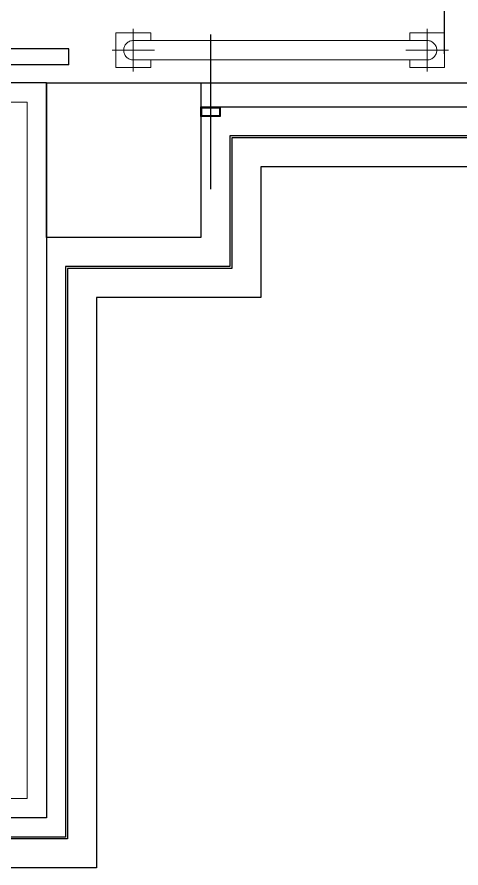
# Model space of a CAD drawing. Header units: millimetres. Extents: x 8456 to 190005487, y 619 to 455456909.
# Drawn here: x 211594 to 211947, y 156135 to 156812 of the extents above; entities that cross this region are included whole.
import ezdxf

# ---------------------------------------------------------------- set-up
doc = ezdxf.new("R2010")
doc.units = ezdxf.units.MM
doc.header["$LTSCALE"] = 400
doc.header["$MEASUREMENT"] = 0
for name, pattern in [('CEN', [62, 60, -1, 0, -1]), ('DASHED2', [0.375, 0.25, -0.125]), ('HID', [2, 1.1, -0.9]), ('XR-평면도$0$CEN', [62, 60, -1, 0, -1]), ('XR-평면도$0$HID', [2, 1.1, -0.9])]:
    doc.linetypes.add(name, pattern=pattern)
doc.layers.get('0').update_dxf_attribs({"linetype": 'CONTINUOUS'})
for name, color, linetype in [('A-FUR2', 4, 'DASHED2'), ('CEN', 1, 'CEN'), ('COL', 2, 'CONTINUOUS'), ('석고보드', 4, 'CONTINUOUS'), ('저온단열', 160, 'CONTINUOUS'), ('충돌방지대', 6, 'CONTINUOUS'), ('판넬', 4, 'CONTINUOUS')]:
    doc.layers.add(name, color=color, linetype=linetype)
for name, color, linetype, lineweight in [('XR-평면도$0$A-CNTL', 1, 'XR-평면도$0$CEN', 15), ('XR-평면도$0$A-DWXM-DOOR', 4, 'CONTINUOUS', 25), ('XR-평면도$0$A-FFXM-FURN1', 8, 'XR-평면도$0$HID', 18), ('XR-평면도$0$A-WAXM-BLOC', 3, 'CONTINUOUS', 25)]:
    doc.layers.add(name, color=color, linetype=linetype, lineweight=lineweight)

# ---------------------------------------------------------------- blocks, each defined once
blk = doc.blocks.new('A$C2DB436D3')
at = {"layer": 'A-FUR2', "color": 8, "linetype": 'HID'}
for p, q in [((29078.74, 18632.55, 2515.73), (29078.74, 19358.55, 2515.73)), ((29628.74, 18632.55, 2515.73), (29078.74, 18632.55, 2515.73))]:
    blk.add_line(p, q, dxfattribs=at)
at = {"layer": 'CEN', "color": 8}
blk.add_line((28812.54, 18654.55, 2515.73), (28812.54, 18478.55, 2515.73), dxfattribs=at)
at = {"layer": 'COL', "color": 8}
for p, q in [((28625.54, 18599.55, 2515.73), (28801.54, 18599.55, 2515.73)), ((28625.54, 18423.55, 2515.73), (28625.54, 18599.55, 2515.73)), ((28801.54, 18599.55, 2515.73), (28801.54, 18423.55, 2515.73)), ((28801.54, 18423.55, 2515.73), (28625.54, 18423.55, 2515.73))]:
    blk.add_line(p, q, dxfattribs=at)
at = {"layer": 'XR-평면도$0$A-CNTL', "color": 8}
for p, q in [((27635.54, 18577.55, 2515.73), (28603.54, 18577.55, 2515.73)), ((28603.54, 18577.55, 2515.73), (28603.54, 17785.55, 2515.73)), ((27635.54, 17785.55, 2515.73), (28603.54, 17785.55, 2515.73))]:
    blk.add_line(p, q, dxfattribs=at)
at = {"layer": 'XR-평면도$0$A-DWXM-DOOR', "color": 8}
for p, q in [((28651.29, 18638.02, 2515.73), (28475.24, 18638.02, 2515.73)), ((28651.29, 18619.9, 2515.73), (28651.29, 18638.02, 2515.73)), ((28651.29, 18619.9, 2515.73), (28475.61, 18619.9, 2515.73))]:
    blk.add_line(p, q, dxfattribs=at)
at = {"layer": 'XR-평면도$0$A-FFXM-FURN1', "color": 8}
for p, q in [((28704.74, 18656.31, 2515.73), (28744.34, 18656.31, 2515.73)), ((28704.74, 18616.71, 2515.73), (28704.74, 18656.31, 2515.73)), ((28724.54, 18612.31, 2515.73), (28724.54, 18660.71, 2515.73)), ((28744.34, 18647.51, 2515.73), (28744.34, 18656.31, 2515.73)), ((29078.74, 18656.31, 2515.73), (29039.14, 18656.31, 2515.73)), ((29039.14, 18647.51, 2515.73), (29039.14, 18656.31, 2515.73)), ((29058.94, 18612.31, 2515.73), (29058.94, 18660.71, 2515.73)), ((29078.74, 18616.71, 2515.73), (29078.74, 18656.31, 2515.73)), ((29058.94, 18647.51, 2515.73), (28724.54, 18647.51, 2515.73)), ((28748.74, 18636.51, 2515.73), (28700.34, 18636.51, 2515.73)), ((29034.74, 18636.51, 2515.73), (29083.14, 18636.51, 2515.73)), ((29058.94, 18625.51, 2515.73), (28724.54, 18625.51, 2515.73)), ((28744.34, 18616.71, 2515.73), (28744.34, 18625.51, 2515.73)), ((29039.14, 18616.71, 2515.73), (29039.14, 18625.51, 2515.73)), ((28704.74, 18616.71, 2515.73), (28744.34, 18616.71, 2515.73)), ((29078.74, 18616.71, 2515.73), (29039.14, 18616.71, 2515.73))]:
    blk.add_line(p, q, dxfattribs=at)
for centre, start, end in [((28724.54, 18636.51, 2515.73), 90, 270), ((29058.94, 18636.51, 2515.73), 270, 90)]:
    blk.add_arc(centre, 11, start, end, dxfattribs=at)
at = {"layer": 'XR-평면도$0$A-WAXM-BLOC', "color": 8}
for p, q in [((28625.54, 18599.55, 2515.73), (28454.23, 18599.55, 2515.73)), ((28625.54, 18599.55, 2515.73), (28625.54, 17763.55, 2515.73)), ((28625.54, 17763.55, 2515.73), (28458.34, 17763.55, 2515.73))]:
    blk.add_line(p, q, dxfattribs=at)
at = {"layer": '석고보드', "color": 8}
for p, q in [((31010.34, 18536.85, 2515.73), (28836.74, 18536.85, 2515.73)), ((28836.74, 18536.85, 2515.73), (28836.74, 18388.35, 2515.73)), ((28836.74, 18388.35, 2515.73), (28649.74, 18388.35, 2515.73)), ((28649.74, 18388.35, 2515.73), (28649.74, 17739.35, 2515.73)), ((28649.74, 17739.35, 2515.73), (28458.34, 17739.35, 2515.73))]:
    blk.add_line(p, q, dxfattribs=at)
at = {"layer": '저온단열', "color": 8}
for p, q in [((31012.54, 18539.05, 2515.73), (28834.54, 18539.05, 2515.73)), ((28834.54, 18539.05, 2515.73), (28834.54, 18390.55, 2515.73)), ((28834.54, 18390.55, 2515.73), (28647.54, 18390.55, 2515.73)), ((28647.54, 18390.55, 2515.73), (28647.54, 17741.55, 2515.73)), ((28647.54, 17741.55, 2515.73), (28460.54, 17741.55, 2515.73))]:
    blk.add_line(p, q, dxfattribs=at)
at = {"layer": '충돌방지대', "color": 8}
for p, q in [((30977.34, 18503.85, 2515.73), (28869.74, 18503.85, 2515.73)), ((28869.74, 18503.85, 2515.73), (28869.74, 18355.35, 2515.73)), ((28869.74, 18355.35, 2515.73), (28682.74, 18355.35, 2515.73)), ((28682.74, 18355.35, 2515.73), (28682.74, 17706.35, 2515.73)), ((28682.74, 17706.35, 2515.73), (28562.91, 17706.35, 2515.73))]:
    blk.add_line(p, q, dxfattribs=at)
at = {"layer": '판넬', "color": 8}
for p, q in [((28801.54, 18599.55, 2515.73), (31045.54, 18599.55, 2515.73)), ((28801.54, 18572.05, 2515.73), (31045.54, 18572.05, 2515.73))]:
    blk.add_line(p, q, dxfattribs=at)
at = {"layer": '판넬', "color": 8, "elevation": 2515.73}
for points in [[(28823.54, 18561.05), (28801.54, 18561.05), (28801.54, 18572.05), (28823.54, 18572.05)], [(28822.55, 18562.04), (28802.53, 18562.04), (28802.53, 18571.06), (28822.55, 18571.06)]]:
    blk.add_lwpolyline(points, close=True, dxfattribs=at)

msp = doc.modelspace()

# ---------------------------------------------------------------- block references
at = {"xscale": 0.7, "yscale": 0.7, "zscale": 0.7}
msp.add_blockref('A$C2DB436D3', (191579.09, 143740.16, -160.09), dxfattribs=at)

doc.saveas('drawing.dxf')
